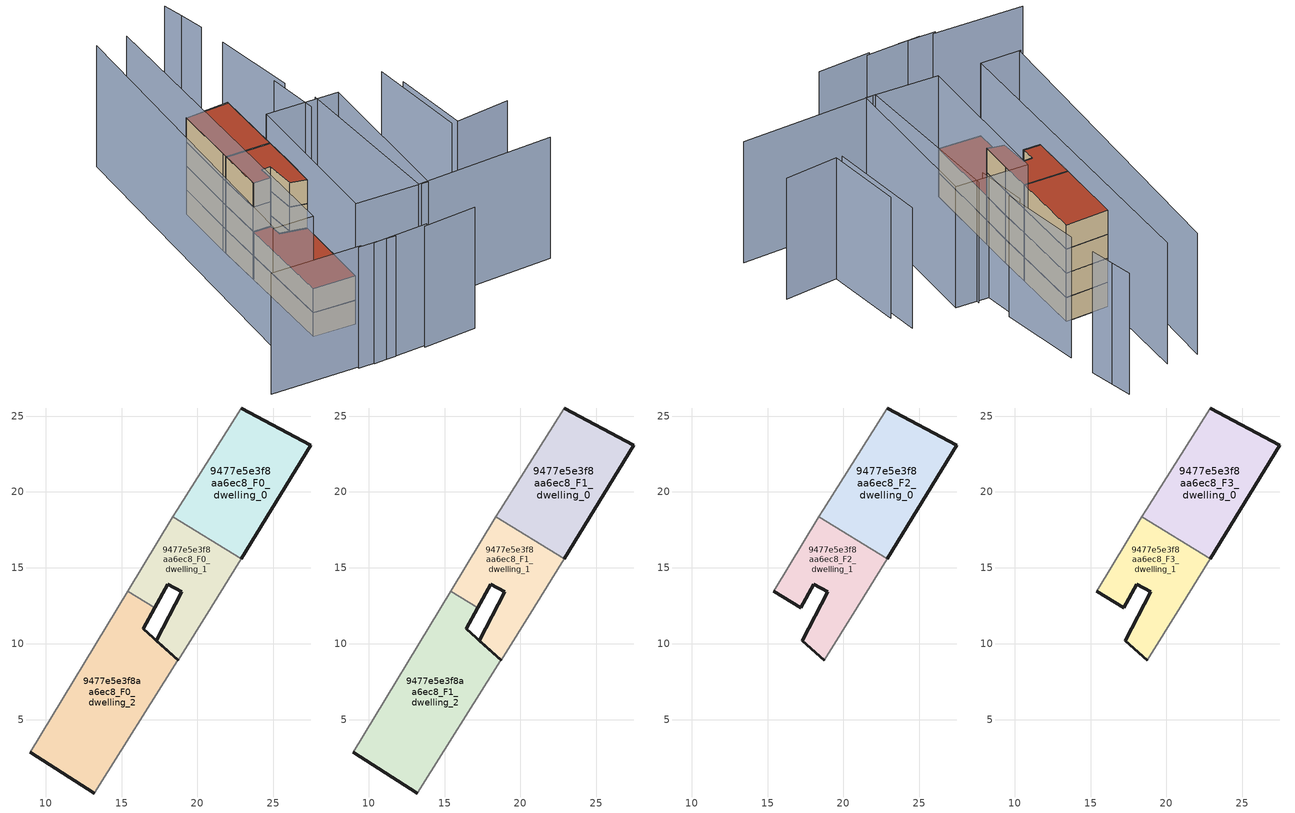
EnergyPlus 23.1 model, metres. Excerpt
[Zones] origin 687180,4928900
9477e5e3f8aa6ec8_F0_dwelling_0
 floor ground (EU_floor_Construction): 22.9,15.61 27.47,23.09 22.9,25.54 18.65,18.83 18.38,18.37 z0
 wall outside (EU_wall_Construction): 22.9,25.54 27.47,23.09 22.9,15.61 z0:3
 wall to 9477e5e3f8aa6ec8_F0_dwelling_1 (EU_wall_Construction): 22.9,15.61 18.38,18.37 z0:3
 wall adiabatic (EU_wall_Construction): 18.38,18.37 18.65,18.83 22.9,25.54 z0:3
9477e5e3f8aa6ec8_F0_dwelling_1
 floor ground (EU_floor_Construction): 20.92,12.39 22.9,15.61 18.38,18.37 15.41,13.47 17.19,12.38 18.03,13.92 18.96,13.42 17.27,10.21 18.72,8.9 z0
 wall outside (EU_wall_Construction): 18.72,8.9 17.27,10.21 18.96,13.42 18.03,13.92 17.19,12.38 z0:3
 wall to 9477e5e3f8aa6ec8_F0_dwelling_2 (EU_wall_Construction): 17.19,12.38 15.41,13.47 z0:3
 wall adiabatic (EU_wall_Construction): 15.41,13.47 18.38,18.37 / 22.9,15.61 20.92,12.39 18.72,8.9 z0:3
9477e5e3f8aa6ec8_F0_dwelling_2
 floor ground (EU_floor_Construction): 13.19,0.16 18.72,8.89 18.72,8.9 16.42,10.98 17.19,12.38 15.41,13.47 8.97,2.86 z0
 wall outside (EU_wall_Construction): 13.19,0.16 8.97,2.86 / 17.19,12.38 16.42,10.98 18.72,8.9 z0:3
 wall adiabatic (EU_wall_Construction): 18.72,8.9 18.72,8.89 13.19,0.16 / 8.97,2.86 15.41,13.47 z0:3
9477e5e3f8aa6ec8_F1_dwelling_0
 floor to 9477e5e3f8aa6ec8_F0_dwelling_0 (EU_floor_Construction): 22.9,15.61 27.47,23.09 22.9,25.54 18.65,18.83 18.38,18.37 z3
 wall outside (EU_wall_Construction): 22.9,25.54 27.47,23.09 22.9,15.61 z3:6
 wall to 9477e5e3f8aa6ec8_F1_dwelling_1 (EU_wall_Construction): 22.9,15.61 18.38,18.37 z3:6
 wall adiabatic (EU_wall_Construction): 18.38,18.37 18.65,18.83 22.9,25.54 z3:6
9477e5e3f8aa6ec8_F1_dwelling_1
 floor to 9477e5e3f8aa6ec8_F0_dwelling_1 (EU_floor_Construction): 20.92,12.39 22.9,15.61 18.38,18.37 15.41,13.47 17.19,12.38 18.03,13.92 18.96,13.42 17.27,10.21 18.72,8.9 z3
 wall outside (EU_wall_Construction): 18.72,8.9 17.27,10.21 18.96,13.42 18.03,13.92 17.19,12.38 z3:6
 wall to 9477e5e3f8aa6ec8_F1_dwelling_2 (EU_wall_Construction): 17.19,12.38 15.41,13.47 z3:6
 wall adiabatic (EU_wall_Construction): 15.41,13.47 18.38,18.37 / 22.9,15.61 20.92,12.39 18.72,8.9 z3:6
9477e5e3f8aa6ec8_F1_dwelling_2
 floor to 9477e5e3f8aa6ec8_F0_dwelling_2 (EU_floor_Construction): 13.19,0.16 18.72,8.89 18.72,8.9 16.42,10.98 17.19,12.38 15.41,13.47 8.97,2.86 z3
 wall outside (EU_wall_Construction): 13.19,0.16 8.97,2.86 / 17.19,12.38 16.42,10.98 18.72,8.9 z3:6
 wall adiabatic (EU_wall_Construction): 18.72,8.9 18.72,8.89 13.19,0.16 / 8.97,2.86 15.41,13.47 z3:6
 roof outside (EU_roof_Construction): 17.19,12.38 16.42,10.98 18.72,8.9 18.72,8.89 13.19,0.16 8.97,2.86 15.41,13.47 z6
9477e5e3f8aa6ec8_F2_dwelling_0
 floor to 9477e5e3f8aa6ec8_F1_dwelling_0 (EU_floor_Construction): 22.9,15.61 27.47,23.09 22.9,25.54 18.65,18.83 18.38,18.37 z6
 wall outside (EU_wall_Construction): 22.9,25.54 27.47,23.09 22.9,15.61 z6:9
 wall to 9477e5e3f8aa6ec8_F2_dwelling_1 (EU_wall_Construction): 22.9,15.61 18.38,18.37 z6:9
 wall adiabatic (EU_wall_Construction): 18.38,18.37 18.65,18.83 22.9,25.54 z6:9
9477e5e3f8aa6ec8_F2_dwelling_1
 floor to 9477e5e3f8aa6ec8_F1_dwelling_1 (EU_floor_Construction): 20.92,12.39 22.9,15.61 18.38,18.37 15.41,13.47 17.19,12.38 18.03,13.92 18.96,13.42 17.27,10.21 18.72,8.9 z6
 wall outside (EU_wall_Construction): 18.72,8.9 17.27,10.21 18.96,13.42 18.03,13.92 17.19,12.38 15.41,13.47 z6:9
 wall adiabatic (EU_wall_Construction): 15.41,13.47 18.38,18.37 / 22.9,15.61 20.92,12.39 18.72,8.9 z6:9
9477e5e3f8aa6ec8_F3_dwelling_0
 floor to 9477e5e3f8aa6ec8_F2_dwelling_0 (EU_floor_Construction): 22.9,15.61 27.47,23.09 22.9,25.54 18.65,18.83 18.38,18.37 z9
 wall outside (EU_wall_Construction): 22.9,25.54 27.47,23.09 22.9,15.61 z9:12
 wall to 9477e5e3f8aa6ec8_F3_dwelling_1 (EU_wall_Construction): 22.9,15.61 18.38,18.37 z9:12
 wall adiabatic (EU_wall_Construction): 18.38,18.37 18.65,18.83 22.9,25.54 z9:12
 roof outside (EU_roof_Construction): 27.47,23.09 22.9,15.61 18.38,18.37 18.65,18.83 22.9,25.54 z12
9477e5e3f8aa6ec8_F3_dwelling_1
 floor to 9477e5e3f8aa6ec8_F2_dwelling_1 (EU_floor_Construction): 20.92,12.39 22.9,15.61 18.38,18.37 15.41,13.47 17.19,12.38 18.03,13.92 18.96,13.42 17.27,10.21 18.72,8.9 z9
 wall outside (EU_wall_Construction): 18.72,8.9 17.27,10.21 18.96,13.42 18.03,13.92 17.19,12.38 15.41,13.47 z9:12
 wall adiabatic (EU_wall_Construction): 15.41,13.47 18.38,18.37 / 22.9,15.61 20.92,12.39 18.72,8.9 z9:12
 roof outside (EU_roof_Construction): 22.9,15.61 20.92,12.39 18.72,8.9 17.27,10.21 18.96,13.42 18.03,13.92 17.19,12.38 15.41,13.47 18.38,18.37 z12
shading: 7.61,-5.1 13.35,-8.17 / 12.84,-8.2 18.5,-11.02 / 6.12,-4.08 9.89,-6.4 / -2.53,1.53 6.47,-4.11 / 31.24,-1.33 36.25,9.7 / 33.8,-11.54 19.47,-3.87 / 19.47,-3.87 28.73,13.43 / 37.68,-4.31 31.83,-1.7 / 31.83,-1.7 35.64,6.84 / 26.96,12.96 29.4,18.68 / 29.49,17.46 33.17,26.85 / 29.37,36.07 8.97,2.86 / 8.97,2.86 4.91,5.35 / 34.57,30.13 35.46,32.94 / 26.3,37.95 5.07,5.34 / 35.48,32.94 36.26,35.37 / 13.18,0.13 23.42,16.33 / 23.42,16.33 30.65,11.76 / 30.65,11.76 20.41,-4.44 / 20.41,-4.44 13.18,0.13 z0:15
[Building]
EU S2 Campaign: North Axis=0; Terrain=City; Solar Distribution=FullExterior
[Site:Location]
Bologna: Latitude=44.5; Longitude=11.25; Time Zone=1; Elevation=37
[SizingPeriod:WeatherFileDays]
AnnualSizingPeriod: Begin Month=1; Begin Day of Month=1; End Month=12; End Day of Month=31; Day of Week for Start Day=Monday; Use Weather File Daylight Saving Period=No; Use Weather File Rain and Snow Indicators=No
[MATERIAL]
EU_InternalMass_Material: Roughness=MediumRough; Thickness=0.1; Conductivity=1; Density=1800; Specific Heat=900; Thermal Absorptance=0.9; Solar Absorptance=0.7; Visible Absorptance=0.7
[MATERIAL:NOMASS] Roughness=MediumRough; Thermal Absorptance=0.9; Solar Absorptance=0.7; Visible Absorptance=0.7
Name | Thermal Resistance
EU_wall_NoMass | 0.818544
EU_roof_NoMass | 0.6448
EU_floor_NoMass | 0.806
[CONSTRUCTION]
EU_wall_Construction: EU_wall_NoMass
EU_roof_Construction: EU_roof_NoMass
EU_floor_Construction: EU_floor_NoMass
EU_InternalMass_Construction: EU_InternalMass_Material
[ZONE] Type=1; Multiplier=1; Ceiling Height=autocalculate; Floor Area=autocalculate; Part of Total Floor Area=Yes
Name | Volume
9477e5e3f8aa6ec8_F0_dwelling_0; 9477e5e3f8aa6ec8_F1_dwelling_0; 9477e5e3f8aa6ec8_F2_dwelling_0; 9477e5e3f8aa6ec8_F3_dwelling_0 | 135.526
9477e5e3f8aa6ec8_F0_dwelling_1; 9477e5e3f8aa6ec8_F1_dwelling_1; 9477e5e3f8aa6ec8_F2_dwelling_1; 9477e5e3f8aa6ec8_F3_dwelling_1 | 96.8921
9477e5e3f8aa6ec8_F0_dwelling_2; 9477e5e3f8aa6ec8_F1_dwelling_2 | 174.164
[INTERNALMASS] Construction=EU_InternalMass_Construction
Name | Zone or ZoneList | Surface Area
9477e5e3f8aa6ec8_F0_dwelling_0_EU_InternalMass | 9477e5e3f8aa6ec8_F0_dwelling_0 | 45.1754
9477e5e3f8aa6ec8_F0_dwelling_1_EU_InternalMass | 9477e5e3f8aa6ec8_F0_dwelling_1 | 32.299
9477e5e3f8aa6ec8_F0_dwelling_2_EU_InternalMass | 9477e5e3f8aa6ec8_F0_dwelling_2 | 58.0544
9477e5e3f8aa6ec8_F1_dwelling_0_EU_InternalMass | 9477e5e3f8aa6ec8_F1_dwelling_0 | 45.1754
9477e5e3f8aa6ec8_F1_dwelling_1_EU_InternalMass | 9477e5e3f8aa6ec8_F1_dwelling_1 | 32.299
9477e5e3f8aa6ec8_F1_dwelling_2_EU_InternalMass | 9477e5e3f8aa6ec8_F1_dwelling_2 | 58.0544
9477e5e3f8aa6ec8_F2_dwelling_0_EU_InternalMass | 9477e5e3f8aa6ec8_F2_dwelling_0 | 67.7553
9477e5e3f8aa6ec8_F2_dwelling_1_EU_InternalMass | 9477e5e3f8aa6ec8_F2_dwelling_1 | 67.7695
9477e5e3f8aa6ec8_F3_dwelling_0_EU_InternalMass | 9477e5e3f8aa6ec8_F3_dwelling_0 | 67.7553
9477e5e3f8aa6ec8_F3_dwelling_1_EU_InternalMass | 9477e5e3f8aa6ec8_F3_dwelling_1 | 67.7695
[OTHEREQUIPMENT] Fuel Type=Electricity; Design Level Calculation Method=Watts/Area; Power per Zone Floor Area=1; Fraction Latent=0; Fraction Radiant=0; Fraction Lost=0; Carbon Dioxide Generation Rate=0; EndUse Subcategory=EU_Step8_InternalGains
Name | Zone or ZoneList or Space or SpaceList | Schedule
EU_Step8_InternalGain_9477e5e3f8aa6ec8_F0_dwelling_0_f000 | 9477e5e3f8aa6ec8_F0_dwelling_0 | EU_Step8_GainSchedule_9477e5e3f8aa6ec8_F0_dwelling_0_f000
EU_Step8_InternalGain_9477e5e3f8aa6ec8_F0_dwelling_1_f000 | 9477e5e3f8aa6ec8_F0_dwelling_1 | EU_Step8_GainSchedule_9477e5e3f8aa6ec8_F0_dwelling_1_f000
EU_Step8_InternalGain_9477e5e3f8aa6ec8_F0_dwelling_2_f000 | 9477e5e3f8aa6ec8_F0_dwelling_2 | EU_Step8_GainSchedule_9477e5e3f8aa6ec8_F0_dwelling_2_f000
EU_Step8_InternalGain_9477e5e3f8aa6ec8_F1_dwelling_0_f000 | 9477e5e3f8aa6ec8_F1_dwelling_0 | EU_Step8_GainSchedule_9477e5e3f8aa6ec8_F1_dwelling_0_f000
EU_Step8_InternalGain_9477e5e3f8aa6ec8_F1_dwelling_1_f000 | 9477e5e3f8aa6ec8_F1_dwelling_1 | EU_Step8_GainSchedule_9477e5e3f8aa6ec8_F1_dwelling_1_f000
EU_Step8_InternalGain_9477e5e3f8aa6ec8_F1_dwelling_2_f000 | 9477e5e3f8aa6ec8_F1_dwelling_2 | EU_Step8_GainSchedule_9477e5e3f8aa6ec8_F1_dwelling_2_f000
EU_Step8_InternalGain_9477e5e3f8aa6ec8_F2_dwelling_0_f000 | 9477e5e3f8aa6ec8_F2_dwelling_0 | EU_Step8_GainSchedule_9477e5e3f8aa6ec8_F2_dwelling_0_f000
EU_Step8_InternalGain_9477e5e3f8aa6ec8_F2_dwelling_1_f000 | 9477e5e3f8aa6ec8_F2_dwelling_1 | EU_Step8_GainSchedule_9477e5e3f8aa6ec8_F2_dwelling_1_f000
EU_Step8_InternalGain_9477e5e3f8aa6ec8_F3_dwelling_0_f000 | 9477e5e3f8aa6ec8_F3_dwelling_0 | EU_Step8_GainSchedule_9477e5e3f8aa6ec8_F3_dwelling_0_f000
EU_Step8_InternalGain_9477e5e3f8aa6ec8_F3_dwelling_1_f000 | 9477e5e3f8aa6ec8_F3_dwelling_1 | EU_Step8_GainSchedule_9477e5e3f8aa6ec8_F3_dwelling_1_f000
[ZONEVENTILATION:DESIGNFLOWRATE] Schedule=EU_AlwaysOn; Design Flow Rate Calculation Method=AirChanges/Hour; Air Changes per Hour=0.708969; Ventilation Type=Natural; Fan Pressure Rise=0; Fan Total Efficiency=1; Constant Term Coefficient=1; Temperature Term Coefficient=0; Velocity Term Coefficient=0; Velocity Squared Term Coefficient=0; Minimum Indoor Temperature=-100; Maximum Indoor Temperature=100; Delta Temperature=-100; Minimum Outdoor Temperature=-100; Maximum Outdoor Temperature=100; Maximum Wind Speed=40
Name | Zone or ZoneList or Space or SpaceList
EU_ConstantAir_9477e5e3f8aa6ec8_F0_dwelling_0 | 9477e5e3f8aa6ec8_F0_dwelling_0
EU_ConstantAir_9477e5e3f8aa6ec8_F0_dwelling_1 | 9477e5e3f8aa6ec8_F0_dwelling_1
EU_ConstantAir_9477e5e3f8aa6ec8_F0_dwelling_2 | 9477e5e3f8aa6ec8_F0_dwelling_2
EU_ConstantAir_9477e5e3f8aa6ec8_F1_dwelling_0 | 9477e5e3f8aa6ec8_F1_dwelling_0
EU_ConstantAir_9477e5e3f8aa6ec8_F1_dwelling_1 | 9477e5e3f8aa6ec8_F1_dwelling_1
EU_ConstantAir_9477e5e3f8aa6ec8_F1_dwelling_2 | 9477e5e3f8aa6ec8_F1_dwelling_2
EU_ConstantAir_9477e5e3f8aa6ec8_F2_dwelling_0 | 9477e5e3f8aa6ec8_F2_dwelling_0
EU_ConstantAir_9477e5e3f8aa6ec8_F2_dwelling_1 | 9477e5e3f8aa6ec8_F2_dwelling_1
EU_ConstantAir_9477e5e3f8aa6ec8_F3_dwelling_0 | 9477e5e3f8aa6ec8_F3_dwelling_0
EU_ConstantAir_9477e5e3f8aa6ec8_F3_dwelling_1 | 9477e5e3f8aa6ec8_F3_dwelling_1
[SIZING:ZONE] Zone Cooling Design Supply Air Temperature Input Method=SupplyAirTemperature; Zone Cooling Design Supply Air Temperature=13; Zone Heating Design Supply Air Temperature Input Method=SupplyAirTemperature; Zone Heating Design Supply Air Temperature=50; Zone Cooling Design Supply Air Humidity Ratio=0.008; Zone Heating Design Supply Air Humidity Ratio=0.008; Cooling Design Air Flow Method=DesignDay; Cooling Design Air Flow Rate=0; Cooling Minimum Air Flow per Zone Floor Area=0.000762; Cooling Minimum Air Flow=0; Cooling Minimum Air Flow Fraction=0.2; Heating Design Air Flow Method=DesignDay; Heating Design Air Flow Rate=0; Heating Maximum Air Flow per Zone Floor Area=0.002032; Heating Maximum Air Flow=0.141576; Heating Maximum Air Flow Fraction=0.3; Account for Dedicated Outdoor Air System=No; Dedicated Outdoor Air System Control Strategy=NeutralSupplyAir; Dedicated Outdoor Air Low Setpoint Temperature for Design=autosize; Dedicated Outdoor Air High Setpoint Temperature for Design=autosize; Zone Load Sizing Method=Sensible Load Only No Latent Load; Zone Latent Cooling Design Supply Air Humidity Ratio Input Method=HumidityRatioDifference; Zone Cooling Design Supply Air Humidity Ratio Difference=0.005; Zone Latent Heating Design Supply Air Humidity Ratio Input Method=HumidityRatioDifference; Zone Humidification Design Supply Air Humidity Ratio Difference=0.005
9477e5e3f8aa6ec8_F0_dwelling_0; 9477e5e3f8aa6ec8_F0_dwelling_1; 9477e5e3f8aa6ec8_F0_dwelling_2; 9477e5e3f8aa6ec8_F1_dwelling_0; 9477e5e3f8aa6ec8_F1_dwelling_1; 9477e5e3f8aa6ec8_F1_dwelling_2; 9477e5e3f8aa6ec8_F2_dwelling_0; 9477e5e3f8aa6ec8_F2_dwelling_1; 9477e5e3f8aa6ec8_F3_dwelling_0; 9477e5e3f8aa6ec8_F3_dwelling_1
[ThermostatSetpoint:DualSetpoint] Heating Setpoint Temperature Schedule=HVACTemplate-Always 20; Cooling Setpoint Temperature Schedule=HVACTemplate-Always 50
EU_HeatOnly_9477e5e3f8aa6ec8_F0_dwelling_0 Dual SP Control; EU_HeatOnly_9477e5e3f8aa6ec8_F0_dwelling_1 Dual SP Control; EU_HeatOnly_9477e5e3f8aa6ec8_F0_dwelling_2 Dual SP Control; EU_HeatOnly_9477e5e3f8aa6ec8_F1_dwelling_0 Dual SP Control; EU_HeatOnly_9477e5e3f8aa6ec8_F1_dwelling_1 Dual SP Control; EU_HeatOnly_9477e5e3f8aa6ec8_F1_dwelling_2 Dual SP Control; EU_HeatOnly_9477e5e3f8aa6ec8_F2_dwelling_0 Dual SP Control; EU_HeatOnly_9477e5e3f8aa6ec8_F2_dwelling_1 Dual SP Control; EU_HeatOnly_9477e5e3f8aa6ec8_F3_dwelling_0 Dual SP Control; EU_HeatOnly_9477e5e3f8aa6ec8_F3_dwelling_1 Dual SP Control
[ZoneControl:Thermostat] Control Type Schedule=HVACTemplate-Always 4
Name | Zone or ZoneList | Control
9477e5e3f8aa6ec8_F0_dwelling_0 Thermostat | 9477e5e3f8aa6ec8_F0_dwelling_0 | EU_HeatOnly_9477e5e3f8aa6ec8_F0_dwelling_0 Dual SP Control
9477e5e3f8aa6ec8_F0_dwelling_1 Thermostat | 9477e5e3f8aa6ec8_F0_dwelling_1 | EU_HeatOnly_9477e5e3f8aa6ec8_F0_dwelling_1 Dual SP Control
9477e5e3f8aa6ec8_F0_dwelling_2 Thermostat | 9477e5e3f8aa6ec8_F0_dwelling_2 | EU_HeatOnly_9477e5e3f8aa6ec8_F0_dwelling_2 Dual SP Control
9477e5e3f8aa6ec8_F1_dwelling_0 Thermostat | 9477e5e3f8aa6ec8_F1_dwelling_0 | EU_HeatOnly_9477e5e3f8aa6ec8_F1_dwelling_0 Dual SP Control
9477e5e3f8aa6ec8_F1_dwelling_1 Thermostat | 9477e5e3f8aa6ec8_F1_dwelling_1 | EU_HeatOnly_9477e5e3f8aa6ec8_F1_dwelling_1 Dual SP Control
9477e5e3f8aa6ec8_F1_dwelling_2 Thermostat | 9477e5e3f8aa6ec8_F1_dwelling_2 | EU_HeatOnly_9477e5e3f8aa6ec8_F1_dwelling_2 Dual SP Control
9477e5e3f8aa6ec8_F2_dwelling_0 Thermostat | 9477e5e3f8aa6ec8_F2_dwelling_0 | EU_HeatOnly_9477e5e3f8aa6ec8_F2_dwelling_0 Dual SP Control
9477e5e3f8aa6ec8_F2_dwelling_1 Thermostat | 9477e5e3f8aa6ec8_F2_dwelling_1 | EU_HeatOnly_9477e5e3f8aa6ec8_F2_dwelling_1 Dual SP Control
9477e5e3f8aa6ec8_F3_dwelling_0 Thermostat | 9477e5e3f8aa6ec8_F3_dwelling_0 | EU_HeatOnly_9477e5e3f8aa6ec8_F3_dwelling_0 Dual SP Control
9477e5e3f8aa6ec8_F3_dwelling_1 Thermostat | 9477e5e3f8aa6ec8_F3_dwelling_1 | EU_HeatOnly_9477e5e3f8aa6ec8_F3_dwelling_1 Dual SP Control
[Zone equipment]
9477e5e3f8aa6ec8_F0_dwelling_0: 9477e5e3f8aa6ec8_F0_dwelling_0 Ideal Loads Air System
9477e5e3f8aa6ec8_F0_dwelling_1: 9477e5e3f8aa6ec8_F0_dwelling_1 Ideal Loads Air System
9477e5e3f8aa6ec8_F0_dwelling_2: 9477e5e3f8aa6ec8_F0_dwelling_2 Ideal Loads Air System
9477e5e3f8aa6ec8_F1_dwelling_0: 9477e5e3f8aa6ec8_F1_dwelling_0 Ideal Loads Air System
9477e5e3f8aa6ec8_F1_dwelling_1: 9477e5e3f8aa6ec8_F1_dwelling_1 Ideal Loads Air System
9477e5e3f8aa6ec8_F1_dwelling_2: 9477e5e3f8aa6ec8_F1_dwelling_2 Ideal Loads Air System
9477e5e3f8aa6ec8_F2_dwelling_0: 9477e5e3f8aa6ec8_F2_dwelling_0 Ideal Loads Air System
9477e5e3f8aa6ec8_F2_dwelling_1: 9477e5e3f8aa6ec8_F2_dwelling_1 Ideal Loads Air System
9477e5e3f8aa6ec8_F3_dwelling_0: 9477e5e3f8aa6ec8_F3_dwelling_0 Ideal Loads Air System
9477e5e3f8aa6ec8_F3_dwelling_1: 9477e5e3f8aa6ec8_F3_dwelling_1 Ideal Loads Air System
[ZoneHVAC:IdealLoadsAirSystem] Availability Schedule=EU_AlwaysOn; Maximum Heating Supply Air Temperature [C]=50; Minimum Cooling Supply Air Temperature [C]=13; Maximum Heating Supply Air Humidity Ratio [kg-H20/kg-air]=0.0156; Minimum Cooling Supply Air Humidity Ratio [kg-H20/kg-air]=0.0077; Heating Limit=NoLimit; Cooling Limit=NoLimit; Heating Availability Schedule=EU_AlwaysOn; Cooling Availability Schedule=EU_CoolingOff; Dehumidification Control Type=ConstantSensibleHeatRatio; Cooling Sensible Heat Ratio=0.7; Humidification Control Type=None; Demand Controlled Ventilation Type=None; Outdoor Air Economizer Type=NoEconomizer; Heat Recovery Type=None; Sensible Heat Recovery Effectiveness=0.7; Latent Heat Recovery Effectiveness=0.65
9477e5e3f8aa6ec8_F0_dwelling_0 Ideal Loads Air System; 9477e5e3f8aa6ec8_F0_dwelling_1 Ideal Loads Air System; 9477e5e3f8aa6ec8_F0_dwelling_2 Ideal Loads Air System; 9477e5e3f8aa6ec8_F1_dwelling_0 Ideal Loads Air System; 9477e5e3f8aa6ec8_F1_dwelling_1 Ideal Loads Air System; 9477e5e3f8aa6ec8_F1_dwelling_2 Ideal Loads Air System; 9477e5e3f8aa6ec8_F2_dwelling_0 Ideal Loads Air System; 9477e5e3f8aa6ec8_F2_dwelling_1 Ideal Loads Air System; 9477e5e3f8aa6ec8_F3_dwelling_0 Ideal Loads Air System; 9477e5e3f8aa6ec8_F3_dwelling_1 Ideal Loads Air System
[SCHEDULE:CONSTANT]
Name | Hourly Value
EU_AlwaysOn | 1
EU_CoolingOff | 0
[SCHEDULE:FILE] Column Number=1; Rows to Skip at Top=0; Number of Hours of Data=8760; Column Separator=Comma; Interpolate to Timestep=No; Minutes per Item=60; Adjust Schedule for Daylight Savings=Yes
Name | File
EU_Step8_GainSchedule_9477e5e3f8aa6ec8_F0_dwelling_0_f000 | ../../schedules/9477e5e3f8aa6ec8/9477e5e3f8aa6ec8_F0_dwelling_0_f000_gain.csv
EU_Step8_GainSchedule_9477e5e3f8aa6ec8_F0_dwelling_1_f000 | ../../schedules/9477e5e3f8aa6ec8/9477e5e3f8aa6ec8_F0_dwelling_1_f000_gain.csv
EU_Step8_GainSchedule_9477e5e3f8aa6ec8_F0_dwelling_2_f000 | ../../schedules/9477e5e3f8aa6ec8/9477e5e3f8aa6ec8_F0_dwelling_2_f000_gain.csv
EU_Step8_GainSchedule_9477e5e3f8aa6ec8_F1_dwelling_0_f000 | ../../schedules/9477e5e3f8aa6ec8/9477e5e3f8aa6ec8_F1_dwelling_0_f000_gain.csv
EU_Step8_GainSchedule_9477e5e3f8aa6ec8_F1_dwelling_1_f000 | ../../schedules/9477e5e3f8aa6ec8/9477e5e3f8aa6ec8_F1_dwelling_1_f000_gain.csv
EU_Step8_GainSchedule_9477e5e3f8aa6ec8_F1_dwelling_2_f000 | ../../schedules/9477e5e3f8aa6ec8/9477e5e3f8aa6ec8_F1_dwelling_2_f000_gain.csv
EU_Step8_GainSchedule_9477e5e3f8aa6ec8_F2_dwelling_0_f000 | ../../schedules/9477e5e3f8aa6ec8/9477e5e3f8aa6ec8_F2_dwelling_0_f000_gain.csv
EU_Step8_GainSchedule_9477e5e3f8aa6ec8_F2_dwelling_1_f000 | ../../schedules/9477e5e3f8aa6ec8/9477e5e3f8aa6ec8_F2_dwelling_1_f000_gain.csv
EU_Step8_GainSchedule_9477e5e3f8aa6ec8_F3_dwelling_0_f000 | ../../schedules/9477e5e3f8aa6ec8/9477e5e3f8aa6ec8_F3_dwelling_0_f000_gain.csv
EU_Step8_GainSchedule_9477e5e3f8aa6ec8_F3_dwelling_1_f000 | ../../schedules/9477e5e3f8aa6ec8/9477e5e3f8aa6ec8_F3_dwelling_1_f000_gain.csv
[Schedule:Compact]
HVACTemplate-Always 20: Through: 12/31, For: AllDays, Until: 24:00, 20
HVACTemplate-Always 50: Through: 12/31, For: AllDays, Until: 24:00, 50
HVACTemplate-Always 4: Through: 12/31, For: AllDays, Until: 24:00, 4
